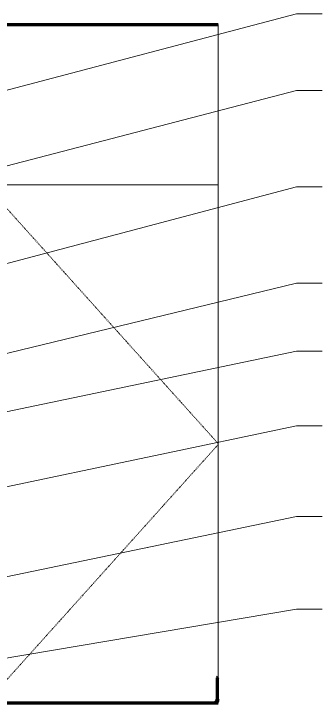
# Model space of a CAD drawing. Header units: inches. Extents: x -3927 to -2736, y 120 to 11438.
# Drawn here: x -3283.8 to -3236.2, y 136 to 242.4 of the extents above; entities that cross this region are included whole.
import ezdxf

# ---------------------------------------------------------------- set-up
doc = ezdxf.new("R2010")
doc.units = ezdxf.units.IN
doc.header["$MEASUREMENT"] = 0
doc.linetypes.add('Dash 1_16_', pattern=[0.125, 0.0625, -0.0625])
for name, color, linetype, lineweight in [('0-6', 130, 'Continuous', 5), ('A-DOOR-3', 31, 'Continuous', 9), ('A-DOOR-5', 31, 'Dash 1_16_', 9), ('A-FLOR-2', 10, 'Continuous', 70), ('A-WALL', 113, 'Continuous', 18), ('A-WALL-3', 113, 'Continuous', 70), ('G-ANNO-TEXT', 231, 'Continuous', 9)]:
    doc.layers.add(name, color=color, linetype=linetype, lineweight=lineweight)

# ---------------------------------------------------------------- blocks, each defined once
blk = doc.blocks.new('CTR - 1st Phase - Shell_rvt-2-2ND _ 3RD FLOOR - 1BD D  - ADA TYPE B - KITCHEN SIDE WALL')
at = {"layer": 'A-FLOR-2'}
for p, q in [((-11363.4, 240.75), (-11198.43, 240.75)), ((-11198.43, 136), (-11363.4, 136))]:
    blk.add_line(p, q, dxfattribs=at)
blk = doc.blocks.new('Basic Wall _ INT - W4BØF - _5_8 GYP - 2X4 WOOD_BATT_ - 5_8 GYP_ - ___-2685895-2ND _ 3RD FLOOR - 1BD D  - ADA TYPE B - KITCHEN SIDE WALL')
at = {"layer": 'A-WALL'}
blk.add_line((-11198.45, 136.61), (-11198.45, 140), dxfattribs=at)
at = {"layer": 'A-WALL-3'}
for p, q in [((-11198.58, 139.92), (-11198.58, 136.61)), ((-11198.45, 140), (-11198.49, 140)), ((-11198.86, 136.11), (-11198.8, 136))]:
    blk.add_line(p, q, dxfattribs=at)
for centre, radius, start, end in [((-11198.49, 139.92), 0.0822, 90, 180), ((-11199.15, 136.61), 0.577, 300, 0), ((-11199.15, 136.61), 0.702, 300, 0)]:
    blk.add_arc(centre, radius, start, end, dxfattribs=at)
blk = doc.blocks.new('SWING - SINGLE - FLUSH - 36_ x 80_ - OFFSET PIVOT DOOR AT MAGIC PAK AND WASHER_DRYER-3199415-2ND _ 3RD FLOOR - 1BD D  - ADA TYPE B - KITCHEN SIDE WALL')
at = {"layer": 'A-DOOR-3'}
for p, q in [((-11198.45, 216), (-11234.36, 216)), ((-11234.36, 216), (-11234.36, 136))]:
    blk.add_line(p, q, dxfattribs=at)
at = {"layer": 'A-DOOR-5'}
for p, q in [((-11234.36, 216), (-11198.45, 176.1)), ((-11234.36, 136), (-11198.45, 175.9))]:
    blk.add_line(p, q, dxfattribs=at)

msp = doc.modelspace()

# ---------------------------------------------------------------- linework, layer by layer
at = {"layer": 'A-WALL'}
for p, q in [((-3252.27, 240.77), (-3252.27, 136)), ((-3288.18, 216), (-3252.27, 216)), ((-3252.27, 136), (-3252.25, 136))]:
    msp.add_line(p, q, dxfattribs=at)
at = {"layer": 'G-ANNO-TEXT'}
for p, q in [((-3352.53, 212.78), (-3240.16, 242.42)), ((-3240.16, 242.42), (-3236.16, 242.42)), ((-3352.53, 201.37), (-3240.16, 230.57)), ((-3240.16, 230.57), (-3236.16, 230.57)), ((-3330.36, 191.89), (-3240.16, 215.72)), ((-3240.16, 215.72), (-3236.16, 215.72)), ((-3330.36, 179.02), (-3240.16, 200.85)), ((-3240.16, 200.85), (-3236.16, 200.85)), ((-3330.36, 171.51), (-3240.16, 190.32)), ((-3240.16, 190.32), (-3236.16, 190.32)), ((-3348.84, 155.98), (-3240.16, 178.81)), ((-3240.16, 178.81), (-3236.16, 178.81)), ((-3326.82, 146.85), (-3240.16, 164.81)), ((-3240.16, 164.81), (-3236.16, 164.81)), ((-3302, 140.08), (-3240.16, 150.5)), ((-3240.16, 150.5), (-3236.16, 150.5))]:
    msp.add_line(p, q, dxfattribs=at)

# ---------------------------------------------------------------- block references
at = {"layer": '0-6'}
msp.add_blockref('CTR - 1st Phase - Shell_rvt-2-2ND _ 3RD FLOOR - 1BD D  - ADA TYPE B - KITCHEN SIDE WALL', (7946.18, 0), dxfattribs=at)
at = {"layer": 'A-DOOR-3'}
msp.add_blockref('SWING - SINGLE - FLUSH - 36_ x 80_ - OFFSET PIVOT DOOR AT MAGIC PAK AND WASHER_DRYER-3199415-2ND _ 3RD FLOOR - 1BD D  - ADA TYPE B - KITCHEN SIDE WALL', (7946.18, 0), dxfattribs=at)
at = {"layer": 'A-WALL'}
msp.add_blockref('Basic Wall _ INT - W4BØF - _5_8 GYP - 2X4 WOOD_BATT_ - 5_8 GYP_ - ___-2685895-2ND _ 3RD FLOOR - 1BD D  - ADA TYPE B - KITCHEN SIDE WALL', (7946.18, 0), dxfattribs=at)

doc.saveas('drawing.dxf')
